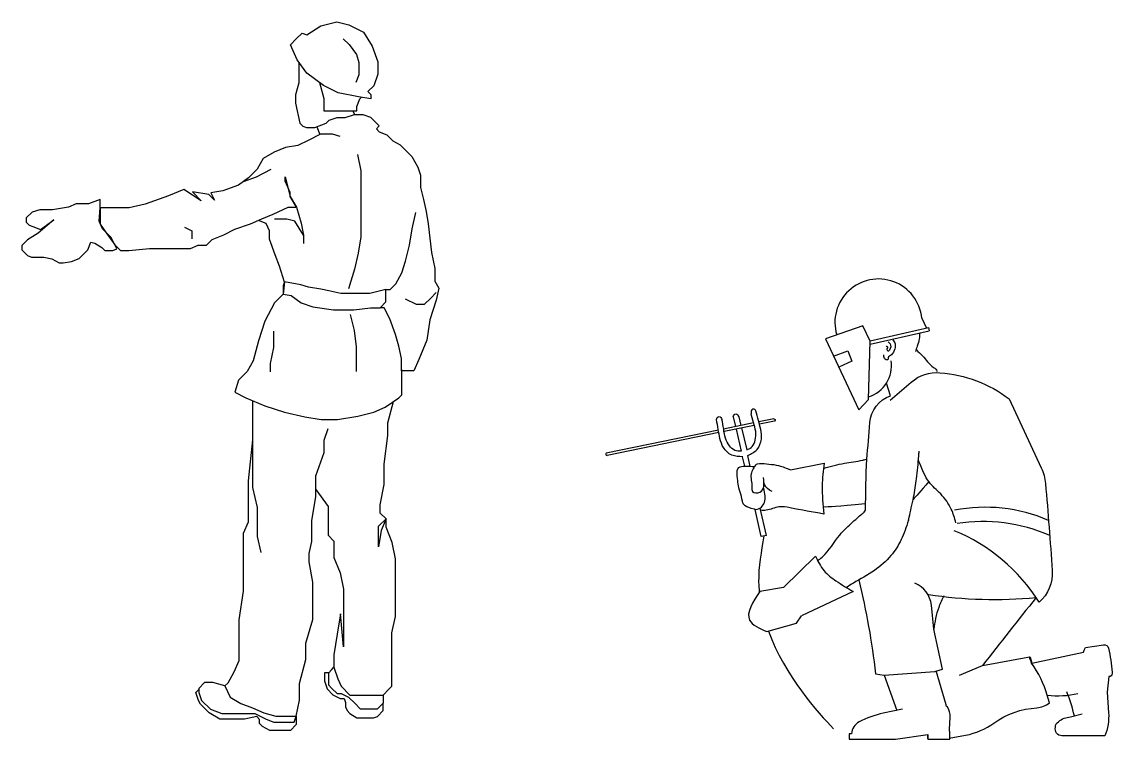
# Model space of a CAD drawing. Header units: millimetres. Extents: x 1863 to 12650, y 1010 to 8049.
# Drawn here: x 7359 to 9927, y 6034 to 7723 of the extents above; entities that cross this region are included whole.
import ezdxf

# ---------------------------------------------------------------- set-up
doc = ezdxf.new("R2010")
doc.units = ezdxf.units.MM

msp = doc.modelspace()

# ---------------------------------------------------------------- linework, layer by layer
at = {"color": 18, "true_color": 0x000000}
for p, q in [((8029.8, 7692.5), (8062.7, 7713.2)), ((8062.7, 7713.2), (8100.3, 7723)), ((8100.3, 7723), (8128.7, 7716.3)), ((8128.7, 7716.3), (8163.2, 7698.4)), ((7991.4, 7668.9), (8005.1, 7682.6)), ((8005.1, 7682.6), (8018.8, 7696.4)), ((8018.8, 7696.4), (8029.8, 7692.5)), ((8115.8, 7683.3), (8129.5, 7669.5)), ((8163.2, 7698.4), (8183.8, 7665.4)), ((8007.2, 7633.4), (7991.4, 7668.9)), ((8129.5, 7669.5), (8146.6, 7645.9)), ((8183.8, 7665.4), (8197.3, 7628.9)), ((8030.3, 7602.1), (8007.2, 7633.4)), ((8011.3, 7627.7), (8011.3, 7579.1)), ((8146.6, 7645.9), (8152.7, 7627.4)), ((8152.7, 7627.4), (8152.7, 7608)), ((8197.3, 7628.9), (8197.3, 7599.8)), ((8069.3, 7573.1), (8030.3, 7602.1)), ((8152.7, 7608), (8152.7, 7598.3)), ((8011.3, 7579.1), (8003, 7551.2)), ((8059.8, 7580.1), (8070.1, 7542.7)), ((8152.7, 7598.3), (8145.2, 7580.3)), ((8197.3, 7599.8), (8187.5, 7572.3)), ((8003, 7551.2), (8003, 7531.7)), ((8104.1, 7555.9), (8069.3, 7573.1)), ((8151.8, 7546.5), (8104.1, 7555.9)), ((8187.5, 7572.3), (8173.8, 7558.6)), ((8173.8, 7558.6), (8180.6, 7551.7)), ((8180.6, 7551.7), (8180.6, 7542)), ((8003, 7531.7), (8013.3, 7484.2)), ((8070.1, 7542.7), (8070.1, 7532.9)), ((8070.1, 7532.9), (8070.1, 7513.5)), ((8147.9, 7523.2), (8154.6, 7541.5)), ((8180.6, 7542), (8151.8, 7546.5)), ((8154.6, 7541.5), (8158.6, 7545.5)), ((8070.1, 7513.5), (8089.6, 7513.5)), ((8089.6, 7513.5), (8109, 7513.5)), ((8109, 7513.5), (8118.7, 7513.5)), ((8118.7, 7513.5), (8138.2, 7513.5)), ((8120.6, 7497.5), (8142.2, 7504.7)), ((8138.2, 7513.5), (8147.9, 7513.5)), ((8138.2, 7513.5), (8142.2, 7504.7)), ((8142.2, 7504.7), (8161.7, 7504.7)), ((8147.9, 7513.5), (8147.9, 7523.2)), ((8161.7, 7504.7), (8180, 7498.3)), ((8013.3, 7484.2), (8020.2, 7477.4)), ((8020.2, 7477.4), (8029.2, 7473.9)), ((8029.2, 7473.9), (8048.7, 7473.9)), ((8048.7, 7473.9), (8075.8, 7484.5)), ((8053.7, 7475.8), (8060.7, 7457.7)), ((8075.8, 7484.5), (8082.7, 7491.4)), ((8082.7, 7491.4), (8101.2, 7497.5)), ((8101.2, 7497.5), (8120.6, 7497.5)), ((8180, 7498.3), (8186.9, 7491.4)), ((8186.9, 7491.4), (8200.7, 7477.7)), ((8200.7, 7477.7), (8193.8, 7470.8)), ((8060.7, 7457.7), (8034.7, 7444.6)), ((8060.2, 7459.2), (8089.3, 7459.2)), ((8089.3, 7459.2), (8108, 7453.8)), ((8193.8, 7470.8), (8200.7, 7463.9)), ((8200.7, 7463.9), (8218.7, 7456.6)), ((8218.7, 7456.6), (8232.4, 7442.9)), ((7979.7, 7427), (7952.8, 7415.7)), ((8008.5, 7431.8), (7979.7, 7427)), ((8034.7, 7444.6), (8008.5, 7431.8)), ((8232.4, 7442.9), (8249.5, 7433.6)), ((8249.5, 7433.6), (8263.2, 7419.8)), ((7927.4, 7401.5), (7913, 7376.1)), ((7952.8, 7415.7), (7927.4, 7401.5)), ((8149.5, 7410.6), (8157, 7372.4)), ((8263.2, 7419.8), (8277, 7406.1)), ((8277, 7406.1), (8291.1, 7380.6)), ((7913, 7376.1), (7892.4, 7355.5)), ((7945.5, 7375.5), (7911, 7357.5)), ((8157, 7372.4), (8157, 7323.8)), ((8291.1, 7380.6), (8297.3, 7362.1)), ((7892.4, 7355.5), (7868.9, 7338.2)), ((7911, 7357.5), (7879.7, 7346.2)), ((7979.1, 7347.9), (7979.1, 7357.6)), ((7979.1, 7357.6), (7991.1, 7311.6)), ((7991.1, 7321.3), (7979.1, 7347.9)), ((8297.3, 7362.1), (8297.3, 7333)), ((7740.2, 7328.1), (7704.2, 7313.6)), ((7781.1, 7301.7), (7740.2, 7328.1)), ((7798.9, 7316.7), (7760.4, 7322.3)), ((7760.4, 7322.3), (7781.1, 7301.7)), ((7832.3, 7325.2), (7803.6, 7320.1)), ((7803.6, 7320.1), (7812.6, 7302.9)), ((7868.9, 7338.2), (7832.3, 7325.2)), ((7991.1, 7311.6), (7991.1, 7321.3)), ((8157, 7323.8), (8157, 7285)), ((8297.3, 7333), (8304.7, 7304.8)), ((7486.9, 7294.2), (7469, 7286.7)), ((7516.1, 7294.2), (7486.9, 7294.2)), ((7543.3, 7304.7), (7516.1, 7294.2)), ((7543.3, 7285.2), (7543.3, 7304.7)), ((7649.3, 7293.9), (7611.4, 7285.2)), ((7704.2, 7313.6), (7649.3, 7293.9)), ((7812.6, 7302.9), (7798.9, 7316.7)), ((8005.5, 7286.3), (7991.1, 7311.6)), ((7991.1, 7311.6), (8005.5, 7286.3)), ((8304.7, 7304.8), (8311, 7276.3)), ((7382.8, 7274.8), (7369.1, 7261.1)), ((7401.5, 7280.1), (7382.8, 7274.8)), ((7430.7, 7280.1), (7401.5, 7280.1)), ((7469, 7286.7), (7430.7, 7280.1)), ((7541.1, 7253.3), (7543.3, 7285.2)), ((7572.5, 7285.2), (7543.3, 7285.2)), ((7543.3, 7285.2), (7543.3, 7246.3)), ((7611.4, 7285.2), (7572.5, 7285.2)), ((7923.6, 7259.4), (7950.8, 7270.1)), ((7950.8, 7270.1), (7986.1, 7286.3)), ((7986.1, 7286.3), (8005.5, 7286.3)), ((8005.5, 7286.3), (8011.3, 7267.7)), ((8157, 7285), (8157, 7246.1)), ((8278, 7235.7), (8286.4, 7273.7)), ((8311, 7276.3), (8315.7, 7247.5)), ((7369.1, 7261.1), (7369.1, 7251.3)), ((7369.1, 7251.3), (7376, 7244.5)), ((7376, 7244.5), (7385, 7240.9)), ((7434.3, 7256.6), (7396.9, 7225.6)), ((7403, 7233.6), (7434.3, 7256.6)), ((7548.7, 7235.4), (7541.1, 7253.3)), ((7543.3, 7246.3), (7557.7, 7226.3)), ((7860.2, 7235), (7897, 7247.6)), ((7897, 7247.6), (7923.6, 7259.4)), ((7915, 7255.6), (7933.3, 7249.1)), ((7933.3, 7249.1), (7941.4, 7231.4)), ((7983.1, 7258.5), (7953.9, 7258.5)), ((8001.8, 7253.4), (7983.1, 7258.5)), ((8022.5, 7220.5), (8001.8, 7253.4)), ((8011.3, 7267.7), (8016.5, 7249)), ((8016.5, 7249), (8022.5, 7220.5)), ((8157, 7246.1), (8157, 7216.9)), ((8315.7, 7247.5), (8323.4, 7179.9)), ((7396.9, 7225.6), (7372.4, 7209.7)), ((7385, 7240.9), (7403, 7233.6)), ((7569.3, 7214.8), (7548.7, 7235.4)), ((7557.7, 7226.3), (7577.6, 7198.1)), ((7742, 7239.5), (7759.5, 7231)), ((7759.5, 7231), (7759.5, 7211.6)), ((7807.3, 7210.6), (7834.3, 7221.6)), ((7834.3, 7221.6), (7860.2, 7235)), ((7941.4, 7231.4), (7941.4, 7212)), ((8022.5, 7220.5), (8022.5, 7201)), ((8157, 7216.9), (8150.8, 7178.5)), ((8271.8, 7197.3), (8278, 7235.7)), ((7372.4, 7209.7), (7358.7, 7196)), ((7358.7, 7196), (7358.7, 7186.3)), ((7514.2, 7186), (7521, 7204.3)), ((7521, 7204.3), (7530.3, 7201.6)), ((7530.3, 7201.6), (7547, 7191.6)), ((7547, 7191.6), (7553.9, 7184.8)), ((7582.2, 7188.7), (7569.3, 7214.8)), ((7577.6, 7198.1), (7591.3, 7184.3)), ((7756.3, 7188.9), (7774.1, 7196.8)), ((7774.1, 7196.8), (7793.5, 7196.8)), ((7793.5, 7196.8), (7807.3, 7210.6)), ((7941.4, 7212), (7954.4, 7175.3)), ((8262.5, 7159.6), (8271.8, 7197.3)), ((7358.7, 7186.3), (7372.4, 7172.5)), ((7372.4, 7172.5), (7381.5, 7169)), ((7381.5, 7169), (7400.9, 7169)), ((7400.9, 7169), (7410.6, 7169)), ((7410.6, 7169), (7429.6, 7164.9)), ((7475.6, 7158.2), (7493.6, 7165.4)), ((7493.6, 7165.4), (7514.2, 7186)), ((7553.9, 7184.8), (7573.3, 7184.8)), ((7573.3, 7184.8), (7582.2, 7188.7)), ((7591.3, 7184.3), (7610.8, 7184.3)), ((7610.8, 7184.3), (7659.1, 7188.9)), ((7659.1, 7188.9), (7698, 7188.9)), ((7698, 7188.9), (7727.2, 7188.9)), ((7727.2, 7188.9), (7756.3, 7188.9)), ((7954.4, 7175.3), (7965, 7148.2)), ((8150.8, 7178.5), (8141.9, 7140.7)), ((8323.4, 7179.9), (8331.1, 7141.8)), ((7429.6, 7164.9), (7446.6, 7155.4)), ((7446.6, 7155.4), (7456.3, 7155.4)), ((7456.3, 7155.4), (7475.6, 7158.2)), ((7965, 7148.2), (7976.4, 7111)), ((8141.9, 7140.7), (8128.4, 7094)), ((8253.8, 7131.7), (8262.5, 7159.6)), ((8331.1, 7141.8), (8331.1, 7112.6)), ((8239.7, 7106.2), (8253.8, 7131.7)), ((7977.2, 7110.6), (7974.2, 7101.3)), ((7977.2, 7110.6), (7974.2, 7081.9)), ((7974.2, 7101.3), (7974.2, 7081.9)), ((7976.4, 7111), (7977.2, 7110.6)), ((8015.5, 7103.9), (7977.2, 7110.6)), ((8034.1, 7098.4), (8015.5, 7103.9)), ((8062.9, 7093.5), (8034.1, 7098.4)), ((8081.9, 7089.3), (8062.9, 7093.5)), ((8110.4, 7083.4), (8081.9, 7089.3)), ((8216.3, 7092.5), (8178.5, 7083.4)), ((8216.3, 7073), (8216.3, 7092.5)), ((8216.3, 7092.5), (8226, 7092.5)), ((8226, 7092.5), (8239.7, 7106.2)), ((8331.1, 7112.6), (8340.6, 7095.7)), ((8340.6, 7095.7), (8334.6, 7067.2)), ((7974.2, 7081.9), (7953.5, 7061.3)), ((7974.2, 7081.9), (7993.3, 7078.4)), ((7993.3, 7078.4), (8016.6, 7060.9)), ((8129.9, 7083.4), (8110.4, 7083.4)), ((8149.3, 7083.4), (8129.9, 7083.4)), ((8178.5, 7083.4), (8149.3, 7083.4)), ((8202.5, 7049.6), (8216.3, 7063.3)), ((8216.3, 7063.3), (8216.3, 7073)), ((8261.4, 7070.4), (8287.7, 7057.9)), ((8307.2, 7057.9), (8320.9, 7071.7)), ((8334.6, 7067.2), (8319.4, 7021)), ((8320.9, 7071.7), (8334.7, 7085.4)), ((7953.5, 7061.3), (7931.2, 7018.1)), ((8016.6, 7060.9), (8044.2, 7051.6)), ((8044.2, 7051.6), (8092.4, 7045.1)), ((8092.4, 7045.1), (8141, 7045.1)), ((8141, 7045.1), (8179.6, 7049.2)), ((8179.6, 7049.2), (8202.5, 7049.6)), ((8212.2, 7049.6), (8202.5, 7049.6)), ((8225.6, 7023.7), (8212.2, 7049.6)), ((8287.7, 7057.9), (8307.2, 7057.9)), ((7931.2, 7018.1), (7916.5, 6971.8)), ((8131.8, 7033.7), (8141.5, 6996.1)), ((8238.6, 6987), (8225.6, 7023.7)), ((8319.4, 7021), (8312.2, 6973)), ((9478.3, 7025.4), (9489.2, 7001.8)), ((7951.6, 6994.9), (7951.6, 6956)), ((8141.5, 6996.1), (8146.4, 6957.5)), ((8246.7, 6959), (8238.6, 6987)), ((9339.8, 7006.7), (9251.3, 6976.6)), ((9356.8, 6970.9), (9339.8, 7006.7)), ((9356.5, 6971.6), (9493.9, 7002.9)), ((9356.6, 6963.8), (9495.6, 6995.4)), ((9493.9, 7002.9), (9495.6, 6995.4)), ((7916.5, 6971.8), (7903.7, 6924.9)), ((8312.2, 6973), (8293.6, 6928.1)), ((9251.3, 6976.6), (9330.4, 6809.2)), ((9353, 6833.6), (9356.8, 6970.9)), ((7951.6, 6956), (7943.6, 6918)), ((8146.4, 6957.5), (8146.4, 6928.3)), ((8252.8, 6930.5), (8246.7, 6959)), ((9270.7, 6935.4), (9304, 6948.4)), ((9304, 6948.4), (9313.4, 6923.9)), ((7903.7, 6924.9), (7889.3, 6899.5)), ((7943.6, 6918), (7943.6, 6898.5)), ((8146.4, 6928.3), (8146.4, 6899.2)), ((8252.8, 6901.3), (8252.8, 6930.5)), ((8253.5, 6883.5), (8252.8, 6925.1)), ((8293.6, 6928.1), (8281.9, 6901.3)), ((9313.4, 6923.9), (9283, 6909.5)), ((7889.3, 6899.5), (7868.7, 6878.9)), ((8281.9, 6901.3), (8252.8, 6901.3)), ((8253.5, 6844.6), (8253.5, 6883.5)), ((7868.7, 6878.9), (7860.7, 6850.9)), ((7860.7, 6850.9), (7886.6, 6837.4)), ((7886.6, 6837.4), (7931.4, 6818.5)), ((8214.7, 6815.7), (8246.7, 6837.7)), ((8246.7, 6837.7), (8253.5, 6844.6)), ((9330.4, 6809.2), (9353, 6833.6)), ((7902.1, 6830.9), (7902, 6762.8)), ((7931.4, 6818.5), (7977.6, 6803.4)), ((8188, 6803.9), (8214.7, 6815.7)), ((8221, 6778.3), (8234.1, 6829.1)), ((7977.6, 6803.4), (8025, 6792.9)), ((8025, 6792.9), (8063.4, 6786.7)), ((8063.4, 6786.7), (8102.3, 6786.7)), ((8102.3, 6786.7), (8150.2, 6794.6)), ((8150.2, 6794.6), (8188, 6803.9)), ((9034.4, 6792.6), (9039.7, 6769.8)), ((9047.3, 6792.8), (9052.3, 6772.4)), ((9129.8, 6788.3), (9094.5, 6781.1)), ((9131.6, 6782.6), (9096.1, 6775.2)), ((7902, 6762.8), (7902, 6714.2)), ((8070.6, 6738.2), (8080.5, 6765.6)), ((8221, 6749.1), (8221, 6778.3)), ((8999.2, 6761.5), (8735.2, 6707.1)), ((9000.2, 6755.5), (8737, 6701.4)), ((9082, 6778.5), (9011.7, 6764)), ((9083.7, 6772.7), (9012.5, 6758.1)), ((9041, 6763.9), (9052.9, 6712.2)), ((9053.7, 6766.5), (9066.2, 6715.1)), ((7902, 6738.9), (7891.7, 6642.3)), ((8070.6, 6709), (8070.6, 6738.2)), ((8211.9, 6681.7), (8221, 6749.1)), ((7902, 6714.2), (7902, 6685)), ((8051.5, 6653.9), (8070.6, 6709)), ((7902, 6685), (7902, 6626.7)), ((8211.9, 6633.1), (8211.9, 6681.7)), ((9061.6, 6676.8), (9056.4, 6698.8)), ((9074.5, 6676.2), (9068.6, 6701.4)), ((9168.8, 6668.2), (9248.4, 6683.4)), ((8051.5, 6605.3), (8051.5, 6653.9)), ((7891.7, 6642.3), (7891.7, 6603.4)), ((7902, 6626.7), (7912.6, 6579.3)), ((8202.8, 6585.4), (8211.9, 6633.1)), ((7891.7, 6603.4), (7891.7, 6574.2)), ((8041.7, 6547.8), (8051.5, 6605.3)), ((8051.5, 6621.3), (8080.1, 6582)), ((7912.6, 6579.3), (7912.6, 6550.1)), ((8080.1, 6582), (8080.1, 6562.6)), ((8202.8, 6565.9), (8202.8, 6585.4)), ((9100.4, 6511.1), (9085.5, 6574.9)), ((9112.8, 6513.6), (9097.8, 6577.5)), ((7891.7, 6574.2), (7891.7, 6545.1)), ((7912.6, 6550.1), (7912.6, 6511.2)), ((8080.1, 6562.6), (8080.1, 6533.4)), ((8198.7, 6535.5), (8216.5, 6552.2)), ((8216.5, 6552.2), (8202.8, 6565.9)), ((8216.5, 6552.2), (8205.3, 6525.3)), ((8216.5, 6532.7), (8216.5, 6552.2)), ((7891.7, 6545.1), (7879.9, 6518.4)), ((8041.7, 6499.2), (8041.7, 6547.8)), ((8080.1, 6533.4), (8080.1, 6514)), ((8198.7, 6486.9), (8198.7, 6535.5)), ((8205.3, 6525.3), (8198.7, 6486.9)), ((8231.2, 6496.7), (8216.5, 6532.7)), ((7879.9, 6518.4), (7879.9, 6489.2)), ((7912.6, 6511.2), (7921.6, 6473.4)), ((8035.8, 6470.7), (8041.7, 6499.2)), ((8080.1, 6514), (8093.9, 6500.2)), ((8093.9, 6500.2), (8093.9, 6461.3)), ((9112.8, 6513.6), (9100.4, 6511.1)), ((7879.9, 6489.2), (7879.9, 6460.1)), ((8238.5, 6458.5), (8231.2, 6496.7)), ((7879.9, 6460.1), (7879.9, 6411.5)), ((8035.8, 6451.2), (8035.8, 6470.7)), ((8043.8, 6403.3), (8035.8, 6451.2)), ((8093.9, 6461.3), (8108.8, 6425.4)), ((8238.5, 6409.9), (8238.5, 6458.5)), ((9227.9, 6464.6), (9152.3, 6390.6)), ((8108.8, 6425.4), (8116.3, 6387.3)), ((7879.9, 6411.5), (7879.9, 6382.3)), ((8043.8, 6354.7), (8043.8, 6403.3)), ((8238.5, 6371.1), (8238.5, 6409.9)), ((7879.9, 6382.3), (7869.9, 6315)), ((8116.3, 6387.3), (8116.3, 6358.1)), ((8238.5, 6322.5), (8238.5, 6371.1)), ((9152.3, 6390.6), (9096.7, 6381.8)), ((9316.7, 6381.3), (9194.7, 6323.8)), ((8043.8, 6315.8), (8043.8, 6354.7)), ((8116.3, 6358.1), (8116.3, 6319.2)), ((8109, 6328.6), (8101.6, 6280.6)), ((8116.3, 6251.2), (8109, 6328.6)), ((8116.3, 6319.2), (8116.3, 6270.6)), ((8230, 6284.5), (8238.5, 6322.5)), ((9183.1, 6306.7), (9194.7, 6323.8)), ((7869.9, 6315), (7869.9, 6276.1)), ((8027.3, 6259.9), (8043.8, 6315.8)), ((9113.4, 6286.9), (9183.1, 6306.7)), ((7869.9, 6276.1), (7869.9, 6217.8)), ((8101.6, 6280.6), (8093.6, 6232.6)), ((8116.3, 6270.6), (8116.3, 6251.2)), ((8230, 6255.4), (8230, 6284.5)), ((8027.3, 6221), (8027.3, 6259.9)), ((8230, 6206.8), (8230, 6255.4)), ((7869.9, 6217.8), (7858, 6191.2)), ((8012.6, 6164.6), (8027.3, 6221)), ((8093.6, 6232.6), (8093.6, 6203.5)), ((7858, 6191.2), (7843.6, 6165.8)), ((8081.4, 6190.1), (8071.7, 6190.1)), ((8071.7, 6190.1), (8071.7, 6170.7)), ((8093.6, 6203.5), (8081.4, 6190.1)), ((8081.4, 6190.1), (8088.3, 6197)), ((8081.4, 6170.7), (8081.4, 6190.1)), ((8088.3, 6197), (8093.6, 6203.5)), ((8093.6, 6203.5), (8103.2, 6176)), ((8230, 6158.2), (8230, 6206.8)), ((7789.2, 6166.8), (7775.5, 6153)), ((7808.7, 6166.8), (7789.2, 6166.8)), ((7836.8, 6159), (7808.7, 6166.8)), ((7843.6, 6165.8), (7836.8, 6159)), ((8012.6, 6125.7), (8012.6, 6164.6)), ((8071.7, 6170.7), (8077.6, 6152.2)), ((8081.4, 6161), (8081.4, 6170.7)), ((8103.2, 6176), (8111, 6158.2)), ((9389.5, 6184.4), (9419.4, 6101.5)), ((7768.9, 6143.5), (7775.8, 6150.3)), ((7774.9, 6125), (7768.9, 6143.5)), ((7775.5, 6153), (7775.5, 6143.3)), ((7775.5, 6143.3), (7782.2, 6125.1)), ((7836.8, 6159), (7849.7, 6132.8)), ((8077.6, 6152.2), (8091.3, 6138.4)), ((8088.3, 6154.1), (8081.4, 6161)), ((8102.1, 6140.4), (8088.3, 6154.1)), ((8091.3, 6138.4), (8108.5, 6129.2)), ((8111.8, 6140.4), (8102.1, 6140.4)), ((8111, 6158.2), (8131.6, 6137.5)), ((8129.2, 6131.8), (8111.8, 6140.4)), ((8209.4, 6137.5), (8223.1, 6151.3)), ((8223.1, 6151.3), (8230, 6158.2)), ((7779.3, 6116.3), (7774.9, 6125)), ((7800, 6095.7), (7779.3, 6116.3)), ((7782.2, 6125.1), (7802.9, 6104.5)), ((7849.7, 6132.8), (7874.6, 6117.6)), ((7874.6, 6117.6), (7902, 6107.5)), ((8005.2, 6087.5), (8012.6, 6125.7)), ((8108.5, 6129.2), (8118.2, 6129.2)), ((8118.2, 6129.2), (8121.2, 6120)), ((8121.2, 6120), (8121.2, 6110.2)), ((8143, 6118.1), (8129.2, 6131.8)), ((8131.6, 6137.5), (8141.3, 6137.5)), ((8141.3, 6137.5), (8180.2, 6137.5)), ((8156.7, 6104.4), (8143, 6118.1)), ((8180.2, 6137.5), (8209.4, 6137.5)), ((8209.4, 6118.1), (8195.6, 6104.4)), ((8209.4, 6137.5), (8209.4, 6118.1)), ((8209.8, 6100.9), (8209.4, 6118.1)), ((7825.1, 6080.9), (7800, 6095.7)), ((7802.9, 6104.5), (7830, 6093.9)), ((7830, 6093.9), (7868.9, 6093.9)), ((7868.9, 6093.9), (7888.3, 6093.9)), ((7911.9, 6086.9), (7883.4, 6080.9)), ((7888.3, 6093.9), (7907.8, 6093.9)), ((7902, 6107.5), (7928.6, 6095.7)), ((7907.8, 6093.9), (7934.1, 6081.2)), ((7918.8, 6080), (7911.9, 6086.9)), ((7928.6, 6095.7), (7956.6, 6087.5)), ((7956.6, 6087.5), (7985.8, 6087.5)), ((7985.8, 6087.5), (8005.2, 6087.5)), ((8000.5, 6073.5), (8005.2, 6087.5)), ((8005.2, 6087.5), (8005.2, 6068.1)), ((8121.2, 6110.2), (8124.6, 6101.1)), ((8124.6, 6101.1), (8131.5, 6094.3)), ((8131.5, 6094.3), (8148, 6084.1)), ((8176.2, 6104.4), (8156.7, 6104.4)), ((8195.6, 6104.4), (8176.2, 6104.4)), ((8186.9, 6084.1), (8196.1, 6087.2)), ((8196.1, 6087.2), (8209.8, 6100.9)), ((9828.8, 6086.1), (9856, 6093.2)), ((7854.2, 6080.9), (7825.1, 6080.9)), ((7883.4, 6080.9), (7854.2, 6080.9)), ((7918.8, 6070.3), (7918.8, 6080)), ((7925.7, 6063.4), (7918.8, 6070.3)), ((7942.9, 6054.3), (7925.7, 6063.4)), ((7934.1, 6081.2), (7951.9, 6073.5)), ((7951.9, 6073.5), (7971.3, 6073.5)), ((7971.3, 6073.5), (8000.5, 6073.5)), ((8005.2, 6068.1), (7991.5, 6054.3)), ((8148, 6084.1), (8167.5, 6084.1)), ((8167.5, 6084.1), (8186.9, 6084.1)), ((7972, 6054.3), (7942.9, 6054.3)), ((7991.5, 6054.3), (7972, 6054.3)), ((9492.8, 6035.4), (9492.4, 6044.7)), ((9909.3, 6041.2), (9808.4, 6041.8))]:
    msp.add_line(p, q, dxfattribs=at)
for points in [[(9403.6, 6832.1), (9453.5, 6874.6, -0.198347), (9521.2, 6896.7, -0.143649), (9684, 6835.1), (9759.7, 6672.8, -0.087759), (9769.7, 6635.4, -0.004811), (9785.5, 6430.6, -0.235279), (9754.4, 6356.1, 1.86956)], [(9346, 6572.9), (9347.1, 6663.4), (9349.2, 6692.8, -0.003941), (9356.2, 6779.2, -0.289542), (9404.6, 6842.6), (9395.4, 6872.3)], [(9329.8, 6408.6, -0.033706), (9369.1, 6187.8), (9389.5, 6184.4), (9508.8, 6193.4), (9526.8, 6198.8), (9506.7, 6292.4), (9500.9, 6349.3, 0.281863), (9461.8, 6400.8)], [(9747.4, 6367.1, 0.001484), (9621.7, 6207.1, 3.756317)], [(9567.5, 6184.1), (9621.7, 6207.1), (9728.2, 6226.9, -0.126405), (9733.7, 6226.9), (9737.7, 6213), (9859, 6238.2), (9860.9, 6243.3, -0.06671), (9864.2, 6249.8), (9906.6, 6256.1, -0.396769), (9918.1, 6248.1, -0.029481), (9926.7, 6191.1, -0.284347), (9921.8, 6181.3), (9918.6, 6180.9), (9914.8, 6144.4), (9918.2, 6096.1, -0.116689), (9909.3, 6041.2), (9808.4, 6041.8, -0.494766), (9793.2, 6062, -0.280492), (9800.3, 6074.9, -0.165831), (9828.8, 6086.1, -9.322549)], [(9543, 6035.8), (9581.5, 6043.1, 0.109804), (9648.2, 6071.7, -0.142255), (9749.2, 6107.6, 0.159807), (9779.1, 6119.4), (9773.8, 6137.3, 0.084174), (9736.9, 6212.6, 0.017819), (9731.7, 6227.2, 0.562048), (9731.7, 6227.2, -0.023921), (9731.7, 6227.2, 1.126426)], [(9433.2, 6104.1), (9387.6, 6094.7, 0.069536), (9330.7, 6074.4, 0.265457), (9312.7, 6046.3), (9307.1, 6046.3), (9307.1, 6033.7), (9416.5, 6033.7), (9492.4, 6044.7), (9492.4, 6033.7), (9544.3, 6033.7), (9544.3, 6050.8), (9543.7, 6053.4), (9543.7, 6056.9), (9545.1, 6084.9, 0.16394), (9537.9, 6110.7), (9536.4, 6110.6), (9535.7, 6114.5), (9511.8, 6194.3)]]:
    msp.add_lwpolyline(points, format="xyb", dxfattribs=at)
for centre, radius, start, end in [((9376.3, 7014.8), 102.6, 5.9055, 196.556), ((9329.3, 6913.7), 77.9, 287.8498, 8.099), ((9627.4, 6201.3), 378.5, 66.7432, 100.9818), ((9393.7, 6131), 425.2, 31.9753, 67.7459), ((9622.9, 6156.1), 390.2, 66.3315, 99.0721), ((9651.2, 7420.5), 1057.8, 261.4415, 275.2165), ((9798.6, 6343), 207.1, 263.12, 283.2599), ((9541, 6026.2), 303.1, 11.8475, 23.1058)]:
    msp.add_arc(centre, radius, start, end, dxfattribs=at)
for points, knots in [([(9473.5, 6990.4), (9473.1, 6985.4), (9473.2, 6974.9), (9468, 6960.7), (9464.7, 6951.1), (9463.2, 6946.8)], [0, 0, 0, 0, 0.0736177, 0.1640685, 0.23516, 0.23516, 0.23516, 0.23516]), ([(9409.8, 6974.2), (9412.3, 6971.3), (9417.4, 6965.1), (9414.4, 6951.5), (9410, 6938.7), (9398.1, 6934.8), (9399.4, 6924.4), (9388, 6930.1), (9388.8, 6936), (9389.2, 6938.9)], [0, 0, 0, 0, 0.05762, 0.1200776, 0.2064748, 0.2611148, 0.2850691, 0.329179, 0.3746041, 0.3746041, 0.3746041, 0.3746041]), ([(9398.9, 6969.6), (9402.4, 6966.3), (9409, 6960.2), (9398.6, 6942.2), (9395.6, 6952.9), (9399.7, 6955.1), (9397.1, 6958.6), (9395.3, 6958), (9394.7, 6957.8)], [0, 0, 0, 0, 0.0717843, 0.1360836, 0.166367, 0.1785197, 0.1983901, 0.2072828, 0.2072828, 0.2072828, 0.2072828]), ([(9464.7, 6951.1), (9470.5, 6944.7), (9479.8, 6938.2), (9491.1, 6922.3), (9504.2, 6910.2), (9513.6, 6903.7), (9514.5, 6899.3)], [0, 0, 0, 0, 0.308893, 0.571781, 0.821428, 1, 1, 1, 1]), ([(9068.6, 6701.4), (9076.6, 6705.5), (9092.7, 6713.7), (9102.3, 6739.2), (9099.6, 6762.9), (9093.4, 6784.7), (9089.5, 6799.4), (9087.5, 6807)], [0, 0, 0, 0, 0.1373756, 0.2769406, 0.3956628, 0.5106455, 0.6350776, 0.6350776, 0.6350776, 0.6350776]), ([(9087.5, 6807), (9086.2, 6809.9), (9082, 6812), (9077.3, 6810.1), (9076.2, 6804.5), (9076.6, 6801.4), (9076.7, 6800)], [0, 0, 0, 0, 0.0275658, 0.0539169, 0.0816464, 0.1042079, 0.1042079, 0.1042079, 0.1042079]), ([(8994.8, 6786.4), (8995.1, 6788.2), (8995.7, 6791.6), (9001.1, 6795.1), (9005.3, 6791.2), (9006.9, 6788.5), (9007.6, 6787.3)], [0, 0, 0, 0, 0.0275658, 0.0539169, 0.0816464, 0.1042079, 0.1042079, 0.1042079, 0.1042079]), ([(9056.6, 6698.8), (9047.6, 6699.1), (9029.6, 6699.7), (9010, 6718.7), (9002.5, 6741.3), (8998.9, 6763.7), (8996.2, 6778.7), (8994.8, 6786.4)], [0, 0, 0, 0, 0.1373756, 0.2769406, 0.3956628, 0.5106455, 0.6350776, 0.6350776, 0.6350776, 0.6350776]), ([(9052.9, 6712.2), (9047.8, 6712.1), (9036.8, 6712), (9023.8, 6725.3), (9014.3, 6742.6), (9011.9, 6764.7), (9009.1, 6779.6), (9007.6, 6787.3)], [0, 0, 0, 0, 0.078228, 0.1669267, 0.2734018, 0.3883844, 0.5128165, 0.5128165, 0.5128165, 0.5128165]), ([(9034.4, 6792.6), (9034.7, 6794.4), (9035.3, 6797.8), (9040.7, 6801.3), (9045.2, 6797.3), (9046.6, 6794.3), (9047.3, 6792.8)], [0, 0, 0, 0, 0.0275658, 0.0539169, 0.0816464, 0.1075502, 0.1075502, 0.1075502, 0.1075502]), ([(9066.2, 6715.1), (9070.9, 6717.2), (9080.9, 6721.7), (9087.1, 6739.3), (9088.4, 6759), (9081.2, 6780.1), (9077.5, 6794.7), (9076.7, 6800)], [0, 0, 0, 0, 0.078228, 0.1669267, 0.2734018, 0.3883844, 0.5128165, 0.5128165, 0.5128165, 0.5128165]), ([(9129.8, 6788.3), (9131.2, 6787.8), (9134, 6786.6), (9132.5, 6783.9), (9131.6, 6782.6)], [0, 0, 0, 0, 0.01966011, 0.0401785, 0.0401785, 0.0401785, 0.0401785]), ([(8735.2, 6707.1), (8734.5, 6706.1), (8732.8, 6703.7), (8735.5, 6702.2), (8737, 6701.4)], [0, 0, 0, 0, 0.01697152, 0.03956476, 0.03956476, 0.03956476, 0.03956476]), ([(9446.8, 6549.2), (9448.1, 6553.2), (9450.8, 6567), (9459.5, 6603.3), (9466.9, 6649.4), (9470.1, 6686.5), (9471.9, 6708.2), (9472.2, 6712)], [0, 0, 0, 0, 0.041296, 0.335557, 0.606939, 0.93136, 1, 1, 1, 1]), ([(9085.5, 6574.9), (9084.9, 6575), (9074.2, 6577.5), (9062.1, 6581.7), (9055.2, 6591.4), (9054.1, 6608.6), (9046, 6627.5), (9044.3, 6648.8), (9041.4, 6672.8), (9058, 6677.8), (9073.5, 6676.2), (9082.6, 6675.7), (9084.4, 6675.6)], [0, 0, 0, 0, 0.008346, 0.166641, 0.259759, 0.437974, 0.569564, 0.660674, 0.777672, 0.86931, 0.97488, 1, 1, 1, 1]), ([(9088.7, 6681.7), (9083.1, 6674), (9071.3, 6657.5), (9079.6, 6635.6), (9077, 6612.7), (9109.2, 6613.4), (9107.2, 6635.3), (9105.8, 6650.1)], [0, 0, 0, 0, 0.1401459, 0.3001269, 0.3586199, 0.4497611, 0.6382278, 0.6382278, 0.6382278, 0.6382278]), ([(9088.7, 6681.7), (9088.7, 6681.7), (9099.5, 6683.9), (9118.6, 6681.1), (9140.1, 6679.5), (9153.4, 6674.2), (9168.8, 6668.2)], [0, 0, 0, 0, 0.1523079, 0.4408841, 0.7438754, 1, 1, 1, 1]), ([(9248.4, 6683.4), (9246.3, 6665.9), (9241.5, 6626.1), (9245.3, 6586.2), (9247.3, 6563.9)], [0, 0, 0, 0, 0.2774631, 0.6307112, 0.6307112, 0.6307112, 0.6307112]), ([(9247, 6671.5), (9263.7, 6676.6), (9293.5, 6684.3), (9325.5, 6687.4), (9342.7, 6691.7), (9349.2, 6692.8)], [0, 0, 0, 0, 0.517449, 0.954226, 1, 1, 1, 1]), ([(9558.6, 6543.3), (9555.6, 6554.3), (9548.7, 6579.3), (9525.1, 6611.4), (9490.3, 6639.4), (9479.5, 6670.4), (9471.5, 6687.5), (9470.3, 6689.9)], [0, 0, 0, 0, 0.19555, 0.447273, 0.67521, 0.954121, 1, 1, 1, 1]), ([(9125.9, 6616.8), (9106.5, 6625.1), (9105.8, 6650.1), (9105.8, 6650.1), (9105.8, 6650.1)], [0, 0, 0, 0, 0.568721, 1, 1, 1, 1]), ([(9085.5, 6574.9), (9094.8, 6575.3), (9101.3, 6579.4), (9112.4, 6597.5), (9109.6, 6610.8), (9105.4, 6625.5)], [0, 0, 0, 0, 0.206428, 0.433522, 1, 1, 1, 1]), ([(9247.3, 6563.9), (9221.2, 6568.5), (9186.6, 6574.8), (9139.7, 6584), (9118.6, 6572), (9103.2, 6572.3), (9098.9, 6572.7)], [0, 0, 0, 0, 0.534567, 0.709644, 0.918095, 1, 1, 1, 1]), ([(9232.3, 6453.4), (9236.1, 6456.4), (9258.2, 6473.5), (9278, 6510.6), (9313.7, 6543.2), (9337.4, 6564.7), (9343.7, 6568.8), (9346, 6572.9)], [0, 0, 0, 0, 0.080779, 0.461521, 0.713849, 0.912153, 1, 1, 1, 1]), ([(9446.8, 6549.2), (9441.9, 6533), (9431, 6501.1), (9404.6, 6462.1), (9366.5, 6427.7), (9327.6, 6408.2), (9306.4, 6394.3), (9301.1, 6390.6)], [0, 0, 0, 0, 0.1902606, 0.3900832, 0.6368274, 0.9090955, 1, 1, 1, 1]), ([(9106.6, 6512.4), (9100.1, 6476.1), (9092.1, 6432.1), (9094.7, 6387.7), (9095.5, 6380)], [0, 0, 0, 0, 0.824279, 1, 1, 1, 1]), ([(9227.9, 6464.6), (9233.8, 6452.5), (9245, 6429.1), (9279, 6403.7), (9303.1, 6389.4), (9316.7, 6381.3)], [0, 0, 0, 0, 0.210238, 0.4034923, 0.6549028, 0.6549028, 0.6549028, 0.6549028]), ([(9096.7, 6381.8), (9080.4, 6356.6), (9053, 6314), (9096, 6294.8), (9113.4, 6286.9)], [0, 0, 0, 0, 0.3775649, 0.6353151, 0.6353151, 0.6353151, 0.6353151]), ([(9530, 6371.6), (9525.8, 6363.2), (9513.2, 6334.6), (9509, 6310.1), (9506.7, 6292.4)], [0, 0, 0, 0, 0.341172, 1, 1, 1, 1])]:
    msp.add_open_spline(points, degree=3, knots=knots, dxfattribs=at)
for points in [[(9494.6, 6640.5), (9474.8, 6616.3), (9465, 6605.4), (9457.9, 6598.3)], [(9344.6, 6588.1), (9277.1, 6580.7), (9259.5, 6580.1), (9245.8, 6580.5)], [(9117.1, 6288), (9156, 6182), (9234, 6096.3), (9270.7, 6057.9)]]:
    msp.add_open_spline(points, degree=3, dxfattribs=at)

doc.saveas('drawing.dxf')
